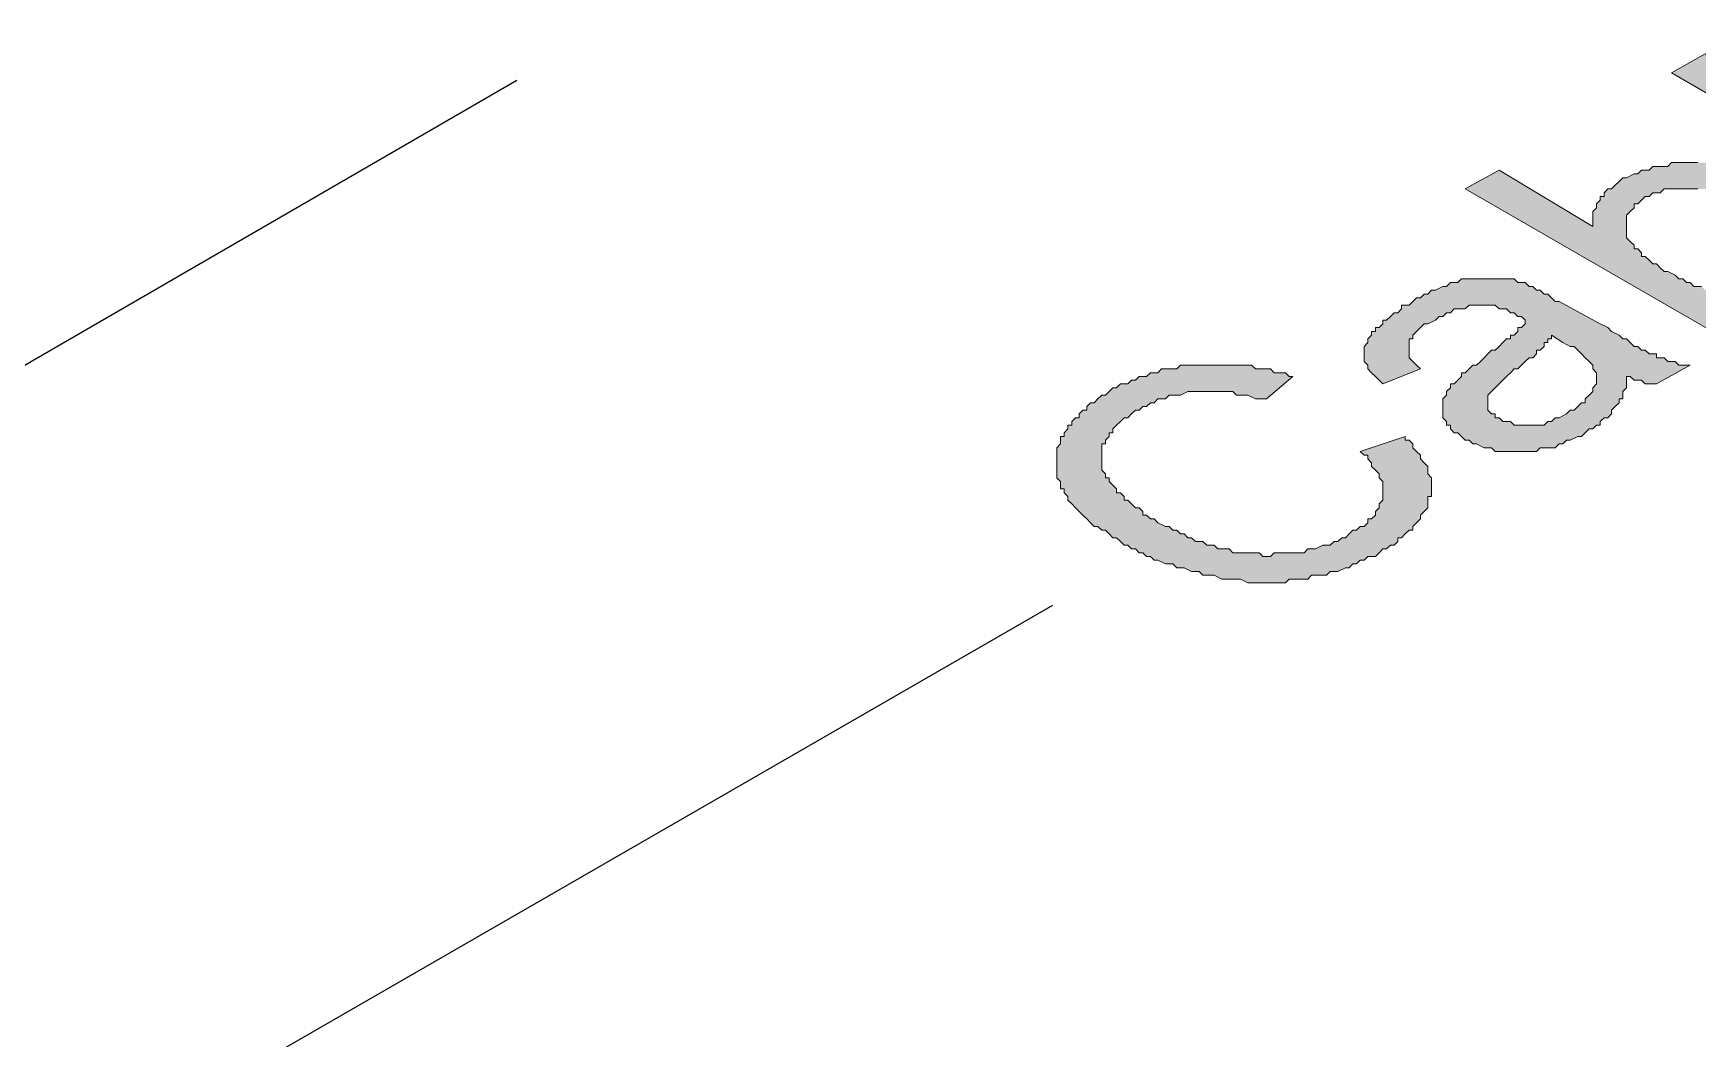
# Model space of a CAD drawing. Header units: inches. Extents: x -430764 to 256483, y 7374 to 217374.
# Drawn here: x 112543 to 121697, y 36268 to 41794 of the extents above; entities that cross this region are included whole.
import ezdxf

# ---------------------------------------------------------------- set-up
doc = ezdxf.new("R2010")
doc.units = ezdxf.units.IN
doc.header["$MEASUREMENT"] = 0
doc.layers.add('Background Stuff', color=252, linetype='Continuous', lineweight=5)
doc.layers.add('Layer 1', color=7, linetype='Continuous')

# ---------------------------------------------------------------- blocks, each defined once
blk = doc.blocks.new('block 3')
at = {"layer": 'Layer 1'}
h = blk.add_hatch(color=255, dxfattribs=at)
h.dxf.hatch_style = 2
h.paths.add_polyline_path([(737.943, -727.161), (730.625, -722.935), (731.551, -722.42), (738.768, -726.646)])
h = blk.add_hatch(color=255, dxfattribs=at)
h.dxf.hatch_style = 2
h.paths.add_polyline_path([(730.419, -728.397), (730.521, -728.397), (730.728, -728.501), (730.83, -728.604), (730.934, -728.604), (731.036, -728.706), (731.14, -728.706), (731.243, -728.81), (731.449, -728.81), (731.551, -728.913), (731.655, -728.913), (731.758, -728.913), (731.862, -728.913), (731.964, -729.018), (732.068, -729.018), (732.171, -729.018), (732.376, -729.018), (732.479, -729.018), (732.584, -729.018), (732.789, -729.018), (732.892, -729.018), (732.996, -729.018), (733.202, -729.018), (733.305, -729.018), (733.407, -728.913), (733.511, -728.913), (733.613, -728.81), (733.717, -728.81), (733.82, -728.81), (733.82, -728.706), (733.924, -728.706), (734.026, -728.604), (734.128, -728.604), (734.232, -728.501), (734.232, -728.397), (734.335, -728.295), (734.335, -728.191), (734.335, -728.089), (734.335, -727.984), (734.335, -727.883), (734.335, -727.779), (734.335, -727.677), (734.232, -727.572), (734.232, -727.47), (734.128, -727.366), (734.026, -727.264), (733.924, -727.161), (733.82, -727.058), (733.717, -727.058), (733.613, -726.955), (733.511, -726.852), (733.407, -726.852), (733.305, -726.748), (733.202, -726.646), (732.996, -726.646), (732.892, -726.542), (732.789, -726.44), (732.686, -726.44), (732.584, -726.336), (732.376, -726.336), (732.274, -726.234), (732.171, -726.234), (732.068, -726.234), (731.964, -726.234), (731.862, -726.129), (731.758, -726.129), (731.551, -726.129), (731.449, -726.129), (731.347, -726.129), (731.243, -726.129), (731.036, -726.129), (730.934, -726.129), (730.728, -726.129), (730.625, -726.129), (730.521, -726.129), (730.419, -726.129), (730.314, -726.234), (730.108, -726.234), (730.007, -726.336), (729.902, -726.336), (729.799, -726.44), (729.697, -726.542), (729.594, -726.542), (729.594, -726.646), (729.491, -726.748), (729.387, -726.852), (729.387, -726.955), (729.387, -727.058), (729.387, -727.161), (729.387, -727.264), (729.387, -727.366), (729.387, -727.47), (729.491, -727.572), (729.594, -727.677), (729.594, -727.779), (729.697, -727.779), (729.799, -727.883), (729.799, -727.984), (729.902, -727.984), (730.007, -728.089), (730.108, -728.191), (730.212, -728.191), (730.314, -728.295)])
h.paths.add_polyline_path([(733.098, -729.841), (732.274, -730.355), (724.955, -726.129), (725.882, -725.615), (728.459, -727.161), (728.459, -727.058), (728.459, -726.955), (728.459, -726.852), (728.459, -726.748), (728.562, -726.646), (728.562, -726.542), (728.666, -726.44), (728.666, -726.336), (728.771, -726.336), (728.771, -726.234), (728.872, -726.129), (728.974, -726.129), (729.078, -726.027), (729.181, -725.924), (729.285, -725.821), (729.387, -725.821), (729.594, -725.718), (729.697, -725.718), (729.799, -725.615), (729.902, -725.615), (730.007, -725.615), (730.108, -725.512), (730.314, -725.512), (730.521, -725.512), (730.625, -725.408), (730.728, -725.408), (730.934, -725.408), (731.036, -725.408), (731.14, -725.408), (731.347, -725.408), (731.449, -725.408), (731.551, -725.408), (731.758, -725.408), (731.862, -725.408), (731.964, -725.408), (732.171, -725.512), (732.274, -725.512), (732.376, -725.512), (732.584, -725.512), (732.686, -725.615), (732.789, -725.615), (732.892, -725.615), (732.996, -725.718), (733.098, -725.718), (733.305, -725.718), (733.407, -725.821), (733.511, -725.821), (733.613, -725.924), (733.717, -725.924), (733.82, -726.027), (733.924, -726.027), (734.026, -726.129), (734.128, -726.129), (734.232, -726.234), (734.335, -726.336), (734.439, -726.336), (734.541, -726.44), (734.646, -726.542), (734.748, -726.542), (734.852, -726.646), (734.953, -726.748), (735.057, -726.852), (735.161, -726.955), (735.263, -727.058), (735.263, -727.161), (735.366, -727.264), (735.469, -727.366), (735.469, -727.47), (735.469, -727.572), (735.572, -727.677), (735.572, -727.779), (735.572, -727.883), (735.572, -727.984), (735.572, -728.089), (735.469, -728.191), (735.469, -728.295), (735.469, -728.397), (735.366, -728.501), (735.366, -728.604), (735.263, -728.604), (735.263, -728.706), (735.161, -728.81), (735.057, -728.81), (734.953, -728.913), (734.852, -729.018), (734.748, -729.119), (734.646, -729.119), (734.541, -729.223), (734.439, -729.223), (734.335, -729.325), (734.232, -729.325), (734.128, -729.325), (734.026, -729.429), (733.924, -729.429), (733.717, -729.429), (733.613, -729.532), (733.511, -729.532), (733.407, -729.532), (733.202, -729.532), (733.098, -729.532), (732.996, -729.532), (732.789, -729.532), (732.686, -729.532), (732.584, -729.532), (732.479, -729.532)])
h = blk.add_hatch(color=255, dxfattribs=at)
h.dxf.hatch_style = 2
h.paths.add_polyline_path([(727.325, -730.15), (727.325, -730.254), (727.223, -730.254), (727.223, -730.355), (727.12, -730.355), (727.12, -730.46), (727.017, -730.562), (726.914, -730.562), (726.914, -730.666), (726.811, -730.768), (726.708, -730.768), (726.604, -730.872), (726.501, -730.975), (726.397, -731.078), (726.295, -731.078), (726.193, -731.181), (726.089, -731.283), (725.986, -731.387), (725.882, -731.49), (725.78, -731.594), (725.676, -731.696), (725.573, -731.8), (725.573, -731.902), (725.573, -732.005), (725.573, -732.109), (725.573, -732.212), (725.676, -732.315), (725.78, -732.315), (725.78, -732.418), (725.882, -732.418), (725.986, -732.521), (726.089, -732.521), (726.193, -732.521), (726.295, -732.624), (726.501, -732.624), (726.604, -732.624), (726.708, -732.624), (726.811, -732.624), (727.017, -732.624), (727.12, -732.624), (727.223, -732.521), (727.325, -732.521), (727.43, -732.418), (727.532, -732.418), (727.737, -732.315), (727.842, -732.212), (727.945, -732.212), (728.048, -732.109), (728.15, -732.005), (728.253, -732.005), (728.253, -731.902), (728.357, -731.8), (728.459, -731.696), (728.459, -731.594), (728.562, -731.49), (728.562, -731.387), (728.562, -731.283), (728.562, -731.181), (728.459, -731.078), (728.459, -730.975), (728.357, -730.872), (728.253, -730.768), (728.15, -730.666), (728.048, -730.562), (727.945, -730.46), (727.842, -730.46), (727.635, -730.355)])
h.paths.add_polyline_path([(729.387, -731.283), (729.387, -731.387), (729.387, -731.49), (729.387, -731.594), (729.285, -731.696), (729.285, -731.8), (729.285, -731.902), (729.181, -731.902), (729.181, -732.005), (729.078, -732.109), (728.974, -732.212), (728.974, -732.315), (728.872, -732.418), (728.771, -732.418), (728.666, -732.521), (728.666, -732.624), (728.562, -732.624), (728.459, -732.727), (728.357, -732.727), (728.253, -732.831), (728.15, -732.933), (728.048, -732.933), (727.842, -733.037), (727.737, -733.037), (727.635, -733.139), (727.532, -733.139), (727.43, -733.243), (727.325, -733.243), (727.12, -733.243), (727.017, -733.243), (726.914, -733.345), (726.811, -733.345), (726.708, -733.345), (726.501, -733.345), (726.295, -733.345), (726.193, -733.345), (726.089, -733.345), (725.986, -733.345), (725.78, -733.345), (725.676, -733.243), (725.573, -733.243), (725.472, -733.243), (725.265, -733.139), (725.16, -733.139), (725.059, -733.037), (724.955, -733.037), (724.853, -732.933), (724.748, -732.831), (724.646, -732.831), (724.543, -732.727), (724.543, -732.624), (724.439, -732.624), (724.439, -732.521), (724.337, -732.418), (724.337, -732.315), (724.337, -732.212), (724.337, -732.109), (724.337, -732.005), (724.337, -731.902), (724.439, -731.8), (724.439, -731.696), (724.543, -731.594), (724.543, -731.49), (724.646, -731.49), (724.748, -731.387), (724.853, -731.283), (724.853, -731.181), (724.955, -731.181), (725.059, -731.078), (725.16, -730.975), (725.265, -730.975), (725.368, -730.872), (725.472, -730.768), (725.573, -730.666), (725.676, -730.562), (725.78, -730.562), (725.882, -730.46), (725.986, -730.355), (726.089, -730.254), (726.193, -730.254), (726.193, -730.15), (726.295, -730.15), (726.397, -730.047), (726.397, -729.943), (726.501, -729.943), (726.604, -729.841), (726.604, -729.738), (726.501, -729.635), (726.397, -729.635), (726.295, -729.532), (726.193, -729.532), (726.089, -729.429), (725.882, -729.429), (725.78, -729.325), (725.676, -729.325), (725.573, -729.325), (725.472, -729.325), (725.368, -729.325), (725.265, -729.325), (725.16, -729.325), (725.059, -729.325), (724.955, -729.429), (724.853, -729.429), (724.646, -729.429), (724.543, -729.532), (724.439, -729.532), (724.337, -729.635), (724.233, -729.635), (724.131, -729.738), (723.924, -729.841), (723.82, -729.841), (723.718, -729.943), (723.616, -730.047), (723.512, -730.15), (723.512, -730.254), (723.408, -730.254), (723.408, -730.355), (723.408, -730.46), (723.408, -730.562), (723.408, -730.666), (723.408, -730.768), (723.512, -730.872), (723.616, -730.975), (723.718, -731.078), (722.688, -731.49), (722.583, -731.387), (722.481, -731.283), (722.378, -731.181), (722.275, -731.078), (722.275, -730.975), (722.171, -730.872), (722.171, -730.768), (722.171, -730.666), (722.171, -730.562), (722.171, -730.46), (722.275, -730.355), (722.275, -730.254), (722.378, -730.15), (722.378, -730.047), (722.481, -730.047), (722.481, -729.943), (722.583, -729.943), (722.688, -729.841), (722.688, -729.738), (722.791, -729.738), (722.895, -729.635), (722.996, -729.532), (723.099, -729.532), (723.203, -729.429), (723.203, -729.325), (723.408, -729.325), (723.512, -729.223), (723.616, -729.119), (723.718, -729.119), (723.82, -729.018), (723.924, -729.018), (724.026, -728.913), (724.131, -728.913), (724.337, -728.81), (724.439, -728.81), (724.543, -728.706), (724.646, -728.706), (724.748, -728.706), (724.853, -728.604), (725.059, -728.604), (725.16, -728.604), (725.265, -728.604), (725.472, -728.604), (725.573, -728.604), (725.676, -728.604), (725.78, -728.604), (725.882, -728.604), (725.986, -728.604), (726.089, -728.604), (726.295, -728.604), (726.397, -728.706), (726.501, -728.706), (726.604, -728.706), (726.708, -728.81), (726.811, -728.81), (726.914, -728.913), (727.017, -728.913), (727.12, -729.018), (727.223, -729.018), (727.325, -729.119), (727.43, -729.223), (727.532, -729.223), (728.666, -729.841), (728.872, -729.943), (728.974, -730.047), (729.181, -730.15), (729.285, -730.254), (729.387, -730.254), (729.491, -730.355), (729.594, -730.46), (729.697, -730.46), (729.799, -730.562), (729.902, -730.562), (730.007, -730.666), (730.108, -730.666), (730.212, -730.666), (730.212, -730.768), (730.314, -730.768), (730.419, -730.768), (730.521, -730.872), (730.728, -730.872), (730.83, -730.975), (730.934, -730.975), (731.036, -730.975), (731.14, -730.975), (730.212, -731.49), (730.108, -731.49), (730.007, -731.49), (729.902, -731.49), (729.799, -731.387), (729.594, -731.387), (729.491, -731.283)])
h = blk.add_hatch(color=255, dxfattribs=at)
h.dxf.hatch_style = 2
h.paths.add_polyline_path([(722.068, -733.345), (723.305, -732.933), (723.305, -733.037), (723.408, -733.037), (723.512, -733.139), (723.512, -733.243), (723.616, -733.345), (723.718, -733.449), (723.718, -733.552), (723.82, -733.655), (723.924, -733.758), (723.924, -733.86), (723.924, -733.964), (724.026, -734.067), (724.026, -734.171), (724.026, -734.273), (724.026, -734.376), (724.026, -734.479), (724.026, -734.582), (723.924, -734.582), (723.924, -734.686), (723.924, -734.788), (723.924, -734.893), (723.82, -734.995), (723.718, -735.098), (723.718, -735.2), (723.616, -735.304), (723.512, -735.408), (723.512, -735.51), (723.408, -735.51), (723.305, -735.613), (723.203, -735.716), (723.099, -735.716), (723.099, -735.82), (722.996, -735.922), (722.895, -735.922), (722.791, -736.026), (722.688, -736.026), (722.583, -736.129), (722.481, -736.232), (722.275, -736.232), (722.171, -736.335), (722.068, -736.335), (721.967, -736.438), (721.862, -736.438), (721.76, -736.541), (721.656, -736.541), (721.449, -736.645), (721.347, -736.645), (721.243, -736.645), (721.142, -736.748), (721.039, -736.748), (720.935, -736.748), (720.729, -736.748), (720.626, -736.851), (720.521, -736.851), (720.419, -736.851), (720.317, -736.851), (720.11, -736.851), (720.007, -736.953), (719.904, -736.953), (719.698, -736.953), (719.595, -736.953), (719.492, -736.953), (719.39, -736.953), (719.183, -736.953), (719.079, -736.953), (718.978, -736.953), (718.77, -736.851), (718.666, -736.851), (718.462, -736.851), (718.357, -736.851), (718.256, -736.851), (718.049, -736.748), (717.944, -736.748), (717.843, -736.748), (717.74, -736.748), (717.637, -736.645), (717.533, -736.645), (717.43, -736.645), (717.224, -736.541), (717.121, -736.541), (717.018, -736.541), (716.914, -736.438), (716.812, -736.438), (716.708, -736.438), (716.502, -736.335), (716.4, -736.335), (716.295, -736.232), (716.192, -736.232), (716.089, -736.129), (715.987, -736.129), (715.885, -736.026), (715.78, -736.026), (715.679, -735.922), (715.574, -735.922), (715.472, -735.82), (715.367, -735.716), (715.266, -735.716), (715.163, -735.613), (715.06, -735.51), (714.957, -735.51), (714.853, -735.408), (714.751, -735.408), (714.646, -735.304), (714.544, -735.2), (714.44, -735.098), (714.339, -734.995), (714.235, -734.893), (714.131, -734.788), (714.028, -734.686), (714.028, -734.582), (713.926, -734.479), (713.926, -734.376), (713.823, -734.376), (713.823, -734.273), (713.823, -734.171), (713.719, -734.067), (713.719, -733.964), (713.719, -733.86), (713.719, -733.758), (713.719, -733.655), (713.719, -733.552), (713.719, -733.449), (713.719, -733.345), (713.719, -733.243), (713.823, -733.139), (713.823, -733.037), (713.823, -732.933), (713.926, -732.933), (713.926, -732.831), (714.028, -732.727), (714.028, -732.624), (714.131, -732.624), (714.131, -732.521), (714.235, -732.418), (714.339, -732.418), (714.339, -732.315), (714.44, -732.212), (714.544, -732.212), (714.544, -732.109), (714.646, -732.005), (714.751, -732.005), (714.853, -731.902), (714.957, -731.8), (715.06, -731.8), (715.163, -731.696), (715.266, -731.594), (715.367, -731.594), (715.472, -731.49), (715.679, -731.49), (715.78, -731.387), (715.885, -731.387), (715.987, -731.283), (716.089, -731.283), (716.192, -731.283), (716.295, -731.181), (716.502, -731.181), (716.605, -731.078), (716.708, -731.078), (716.812, -731.078), (717.018, -731.078), (717.121, -730.975), (717.224, -730.975), (717.327, -730.975), (717.533, -730.975), (717.74, -730.975), (717.843, -730.975), (717.944, -730.975), (718.151, -730.975), (718.256, -730.975), (718.357, -730.975), (718.564, -730.975), (718.666, -730.975), (718.77, -730.975), (718.873, -730.975), (719.079, -730.975), (719.183, -731.078), (719.285, -731.078), (719.492, -731.078), (719.595, -731.078), (719.698, -731.181), (719.904, -731.181), (720.007, -731.181), (720.11, -731.283), (720.214, -731.283), (719.492, -731.902), (719.285, -731.902), (719.183, -731.902), (718.978, -731.8), (718.873, -731.8), (718.666, -731.8), (718.564, -731.696), (718.462, -731.696), (718.357, -731.696), (718.151, -731.696), (718.049, -731.696), (717.944, -731.696), (717.843, -731.696), (717.637, -731.696), (717.533, -731.696), (717.43, -731.696), (717.327, -731.696), (717.121, -731.8), (717.018, -731.8), (716.914, -731.8), (716.812, -731.8), (716.708, -731.902), (716.502, -731.902), (716.4, -732.005), (716.295, -732.005), (716.192, -732.109), (716.089, -732.109), (715.987, -732.212), (715.885, -732.212), (715.78, -732.315), (715.679, -732.418), (715.574, -732.418), (715.472, -732.521), (715.367, -732.624), (715.266, -732.727), (715.266, -732.831), (715.163, -732.831), (715.163, -732.933), (715.06, -733.037), (715.06, -733.139), (714.957, -733.139), (714.957, -733.243), (714.957, -733.345), (714.957, -733.449), (714.957, -733.552), (714.957, -733.655), (714.957, -733.758), (714.957, -733.86), (715.06, -733.964), (715.06, -734.067), (715.163, -734.067), (715.163, -734.171), (715.266, -734.273), (715.367, -734.376), (715.367, -734.479), (715.472, -734.479), (715.574, -734.582), (715.574, -734.686), (715.679, -734.686), (715.78, -734.788), (715.885, -734.893), (715.987, -734.893), (716.089, -734.995), (716.089, -735.098), (716.192, -735.098), (716.295, -735.2), (716.4, -735.2), (716.502, -735.304), (716.708, -735.408), (716.812, -735.408), (716.914, -735.51), (717.018, -735.51), (717.121, -735.613), (717.224, -735.613), (717.327, -735.716), (717.43, -735.716), (717.533, -735.82), (717.74, -735.82), (717.843, -735.922), (717.944, -735.922), (718.049, -735.922), (718.151, -736.026), (718.256, -736.026), (718.357, -736.026), (718.462, -736.026), (718.564, -736.129), (718.77, -736.129), (718.873, -736.129), (718.978, -736.129), (719.183, -736.129), (719.285, -736.129), (719.39, -736.232), (719.595, -736.232), (719.698, -736.129), (719.801, -736.129), (720.007, -736.129), (720.11, -736.129), (720.214, -736.129), (720.317, -736.129), (720.521, -736.129), (720.626, -736.026), (720.729, -736.026), (720.832, -736.026), (721.039, -735.922), (721.142, -735.922), (721.243, -735.922), (721.347, -735.82), (721.449, -735.82), (721.555, -735.716), (721.656, -735.716), (721.76, -735.613), (721.862, -735.51), (721.967, -735.51), (722.068, -735.408), (722.171, -735.408), (722.275, -735.304), (722.275, -735.2), (722.378, -735.2), (722.481, -735.098), (722.481, -734.995), (722.583, -734.893), (722.583, -734.788), (722.688, -734.686), (722.688, -734.582), (722.688, -734.479), (722.688, -734.376), (722.688, -734.273), (722.688, -734.171), (722.583, -734.067), (722.583, -733.964), (722.481, -733.86), (722.378, -733.758), (722.378, -733.655), (722.275, -733.552), (722.275, -733.449), (722.171, -733.449)])
at = {"layer": 'Layer 1', "color": 112, "lineweight": 25, "true_color": 0x22b35c}
for points in [[(553.841, -670.467), (671.971, -738.706), (698.876, -723.141)], [(528.174, -691.392), (660.839, -767.98), (713.615, -737.571)]]:
    blk.add_lwpolyline(points, dxfattribs=at)
at = {"layer": 'Layer 1', "color": 255, "lineweight": 0}
for points in [[(737.943, -727.161), (730.625, -722.935), (731.551, -722.42), (738.768, -726.646), (737.943, -727.161)], [(732.274, -730.355), (724.955, -726.129), (725.882, -725.615), (728.459, -727.161), (728.459, -727.058), (728.459, -726.955), (728.459, -726.852), (728.459, -726.748), (728.562, -726.646), (728.562, -726.542), (728.666, -726.44), (728.666, -726.336), (728.771, -726.336), (728.771, -726.234), (728.872, -726.129), (728.974, -726.129), (729.078, -726.027), (729.181, -725.924), (729.285, -725.821), (729.387, -725.821), (729.594, -725.718), (729.697, -725.718), (729.799, -725.615), (729.902, -725.615), (730.007, -725.615), (730.108, -725.512), (730.314, -725.512), (730.521, -725.512), (730.625, -725.408), (730.728, -725.408), (730.934, -725.408), (731.036, -725.408), (731.14, -725.408), (731.347, -725.408)], [(730.419, -728.397), (730.521, -728.397), (730.728, -728.501), (730.83, -728.604), (730.934, -728.604), (731.036, -728.706), (731.14, -728.706), (731.243, -728.81), (731.449, -728.81)], [(731.347, -726.129), (731.243, -726.129), (731.036, -726.129), (730.934, -726.129), (730.728, -726.129), (730.625, -726.129), (730.521, -726.129), (730.419, -726.129), (730.314, -726.234), (730.108, -726.234), (730.007, -726.336), (729.902, -726.336), (729.799, -726.44), (729.697, -726.542), (729.594, -726.542), (729.594, -726.646), (729.491, -726.748), (729.387, -726.852), (729.387, -726.955), (729.387, -727.058), (729.387, -727.161), (729.387, -727.264), (729.387, -727.366), (729.387, -727.47), (729.491, -727.572), (729.594, -727.677), (729.594, -727.779), (729.697, -727.779), (729.799, -727.883), (729.799, -727.984), (729.902, -727.984), (730.007, -728.089), (730.108, -728.191), (730.212, -728.191), (730.314, -728.295), (730.419, -728.397)], [(729.387, -731.283), (729.387, -731.387), (729.387, -731.49), (729.387, -731.594), (729.285, -731.696), (729.285, -731.8), (729.285, -731.902), (729.181, -731.902), (729.181, -732.005), (729.078, -732.109), (728.974, -732.212), (728.974, -732.315), (728.872, -732.418), (728.771, -732.418), (728.666, -732.521), (728.666, -732.624), (728.562, -732.624), (728.459, -732.727), (728.357, -732.727), (728.253, -732.831), (728.15, -732.933), (728.048, -732.933), (727.842, -733.037), (727.737, -733.037), (727.635, -733.139), (727.532, -733.139), (727.43, -733.243), (727.325, -733.243), (727.12, -733.243), (727.017, -733.243), (726.914, -733.345), (726.811, -733.345), (726.708, -733.345), (726.501, -733.345), (726.295, -733.345), (726.193, -733.345), (726.089, -733.345), (725.986, -733.345), (725.78, -733.345), (725.676, -733.243), (725.573, -733.243), (725.472, -733.243), (725.265, -733.139), (725.16, -733.139), (725.059, -733.037), (724.955, -733.037), (724.853, -732.933), (724.748, -732.831), (724.646, -732.831), (724.543, -732.727), (724.543, -732.624), (724.439, -732.624), (724.439, -732.521), (724.337, -732.418), (724.337, -732.315), (724.337, -732.212), (724.337, -732.109), (724.337, -732.005), (724.337, -731.902), (724.439, -731.8), (724.439, -731.696), (724.543, -731.594), (724.543, -731.49), (724.646, -731.49), (724.748, -731.387), (724.853, -731.283), (724.853, -731.181), (724.955, -731.181), (725.059, -731.078), (725.16, -730.975), (725.265, -730.975), (725.368, -730.872), (725.472, -730.768), (725.573, -730.666), (725.676, -730.562), (725.78, -730.562), (725.882, -730.46), (725.986, -730.355), (726.089, -730.254), (726.193, -730.254), (726.193, -730.15), (726.295, -730.15), (726.397, -730.047), (726.397, -729.943), (726.501, -729.943), (726.604, -729.841), (726.604, -729.738), (726.501, -729.635), (726.397, -729.635), (726.295, -729.532), (726.193, -729.532), (726.089, -729.429), (725.882, -729.429), (725.78, -729.325), (725.676, -729.325), (725.573, -729.325), (725.472, -729.325), (725.368, -729.325), (725.265, -729.325), (725.16, -729.325), (725.059, -729.325), (724.955, -729.429), (724.853, -729.429), (724.646, -729.429), (724.543, -729.532), (724.439, -729.532), (724.337, -729.635), (724.233, -729.635), (724.131, -729.738), (723.924, -729.841), (723.82, -729.841), (723.718, -729.943), (723.616, -730.047), (723.512, -730.15), (723.512, -730.254), (723.408, -730.254), (723.408, -730.355), (723.408, -730.46), (723.408, -730.562), (723.408, -730.666), (723.408, -730.768), (723.512, -730.872), (723.616, -730.975), (723.718, -731.078), (722.688, -731.49), (722.583, -731.387), (722.481, -731.283), (722.378, -731.181), (722.275, -731.078), (722.275, -730.975), (722.171, -730.872), (722.171, -730.768), (722.171, -730.666), (722.171, -730.562), (722.171, -730.46), (722.275, -730.355), (722.275, -730.254), (722.378, -730.15), (722.378, -730.047), (722.481, -730.047), (722.481, -729.943), (722.583, -729.943), (722.688, -729.841), (722.688, -729.738), (722.791, -729.738), (722.895, -729.635), (722.996, -729.532), (723.099, -729.532), (723.203, -729.429), (723.203, -729.325), (723.408, -729.325), (723.512, -729.223), (723.616, -729.119), (723.718, -729.119), (723.82, -729.018), (723.924, -729.018), (724.026, -728.913), (724.131, -728.913), (724.337, -728.81), (724.439, -728.81), (724.543, -728.706), (724.646, -728.706), (724.748, -728.706), (724.853, -728.604), (725.059, -728.604), (725.16, -728.604), (725.265, -728.604), (725.472, -728.604), (725.573, -728.604), (725.676, -728.604), (725.78, -728.604), (725.882, -728.604), (725.986, -728.604), (726.089, -728.604), (726.295, -728.604), (726.397, -728.706), (726.501, -728.706), (726.604, -728.706), (726.708, -728.81), (726.811, -728.81), (726.914, -728.913), (727.017, -728.913), (727.12, -729.018), (727.223, -729.018), (727.325, -729.119), (727.43, -729.223), (727.532, -729.223), (728.666, -729.841), (728.872, -729.943), (728.974, -730.047), (729.181, -730.15), (729.285, -730.254), (729.387, -730.254), (729.491, -730.355), (729.594, -730.46), (729.697, -730.46), (729.799, -730.562), (729.902, -730.562), (730.007, -730.666), (730.108, -730.666), (730.212, -730.666), (730.212, -730.768), (730.314, -730.768), (730.419, -730.768), (730.521, -730.872), (730.728, -730.872), (730.83, -730.975), (730.934, -730.975), (731.036, -730.975), (731.14, -730.975), (730.212, -731.49), (730.108, -731.49), (730.007, -731.49), (729.902, -731.49), (729.799, -731.387), (729.594, -731.387), (729.491, -731.283), (729.387, -731.283)], [(727.325, -730.15), (727.325, -730.254), (727.223, -730.254), (727.223, -730.355), (727.12, -730.355), (727.12, -730.46), (727.017, -730.562), (726.914, -730.562), (726.914, -730.666), (726.811, -730.768), (726.708, -730.768), (726.604, -730.872), (726.501, -730.975), (726.397, -731.078), (726.295, -731.078), (726.193, -731.181), (726.089, -731.283), (725.986, -731.387), (725.882, -731.49), (725.78, -731.594), (725.676, -731.696), (725.573, -731.8), (725.573, -731.902), (725.573, -732.005), (725.573, -732.109), (725.573, -732.212), (725.676, -732.315), (725.78, -732.315), (725.78, -732.418), (725.882, -732.418), (725.986, -732.521), (726.089, -732.521), (726.193, -732.521), (726.295, -732.624), (726.501, -732.624), (726.604, -732.624), (726.708, -732.624), (726.811, -732.624), (727.017, -732.624), (727.12, -732.624), (727.223, -732.521), (727.325, -732.521), (727.43, -732.418), (727.532, -732.418), (727.737, -732.315), (727.842, -732.212), (727.945, -732.212), (728.048, -732.109), (728.15, -732.005), (728.253, -732.005), (728.253, -731.902), (728.357, -731.8), (728.459, -731.696), (728.459, -731.594), (728.562, -731.49), (728.562, -731.387), (728.562, -731.283), (728.562, -731.181), (728.459, -731.078), (728.459, -730.975), (728.357, -730.872), (728.253, -730.768), (728.15, -730.666), (728.048, -730.562), (727.945, -730.46), (727.842, -730.46), (727.635, -730.355), (727.325, -730.15)], [(722.068, -733.345), (723.305, -732.933), (723.305, -733.037), (723.408, -733.037), (723.512, -733.139), (723.512, -733.243), (723.616, -733.345), (723.718, -733.449), (723.718, -733.552), (723.82, -733.655), (723.924, -733.758), (723.924, -733.86), (723.924, -733.964), (724.026, -734.067), (724.026, -734.171), (724.026, -734.273), (724.026, -734.376), (724.026, -734.479), (724.026, -734.582), (723.924, -734.582), (723.924, -734.686), (723.924, -734.788), (723.924, -734.893), (723.82, -734.995), (723.718, -735.098), (723.718, -735.2), (723.616, -735.304), (723.512, -735.408), (723.512, -735.51), (723.408, -735.51), (723.305, -735.613), (723.203, -735.716), (723.099, -735.716), (723.099, -735.82), (722.996, -735.922), (722.895, -735.922), (722.791, -736.026), (722.688, -736.026), (722.583, -736.129), (722.481, -736.232), (722.275, -736.232), (722.171, -736.335), (722.068, -736.335), (721.967, -736.438), (721.862, -736.438), (721.76, -736.541), (721.656, -736.541), (721.449, -736.645), (721.347, -736.645), (721.243, -736.645), (721.142, -736.748), (721.039, -736.748), (720.935, -736.748), (720.729, -736.748), (720.626, -736.851), (720.521, -736.851), (720.419, -736.851), (720.317, -736.851), (720.11, -736.851), (720.007, -736.953), (719.904, -736.953), (719.698, -736.953), (719.595, -736.953), (719.492, -736.953), (719.39, -736.953), (719.183, -736.953), (719.079, -736.953), (718.978, -736.953), (718.77, -736.851), (718.666, -736.851), (718.462, -736.851), (718.357, -736.851), (718.256, -736.851), (718.049, -736.748), (717.944, -736.748), (717.843, -736.748), (717.74, -736.748), (717.637, -736.645), (717.533, -736.645), (717.43, -736.645), (717.224, -736.541), (717.121, -736.541), (717.018, -736.541), (716.914, -736.438), (716.812, -736.438), (716.708, -736.438), (716.502, -736.335), (716.4, -736.335), (716.295, -736.232), (716.192, -736.232), (716.089, -736.129), (715.987, -736.129), (715.885, -736.026), (715.78, -736.026), (715.679, -735.922), (715.574, -735.922), (715.472, -735.82), (715.367, -735.716), (715.266, -735.716), (715.163, -735.613), (715.06, -735.51), (714.957, -735.51), (714.853, -735.408), (714.751, -735.408), (714.646, -735.304), (714.544, -735.2), (714.44, -735.098), (714.339, -734.995), (714.235, -734.893), (714.131, -734.788), (714.028, -734.686), (714.028, -734.582), (713.926, -734.479), (713.926, -734.376), (713.823, -734.376), (713.823, -734.273), (713.823, -734.171), (713.719, -734.067), (713.719, -733.964), (713.719, -733.86), (713.719, -733.758), (713.719, -733.655), (713.719, -733.552), (713.719, -733.449), (713.719, -733.345), (713.719, -733.243), (713.823, -733.139), (713.823, -733.037), (713.823, -732.933), (713.926, -732.933), (713.926, -732.831), (714.028, -732.727), (714.028, -732.624), (714.131, -732.624), (714.131, -732.521), (714.235, -732.418), (714.339, -732.418), (714.339, -732.315), (714.44, -732.212), (714.544, -732.212), (714.544, -732.109), (714.646, -732.005), (714.751, -732.005), (714.853, -731.902), (714.957, -731.8), (715.06, -731.8), (715.163, -731.696), (715.266, -731.594), (715.367, -731.594), (715.472, -731.49), (715.679, -731.49), (715.78, -731.387), (715.885, -731.387), (715.987, -731.283), (716.089, -731.283), (716.192, -731.283), (716.295, -731.181), (716.502, -731.181), (716.605, -731.078), (716.708, -731.078), (716.812, -731.078), (717.018, -731.078), (717.121, -730.975), (717.224, -730.975), (717.327, -730.975), (717.533, -730.975), (717.74, -730.975), (717.843, -730.975), (717.944, -730.975), (718.151, -730.975), (718.256, -730.975), (718.357, -730.975), (718.564, -730.975), (718.666, -730.975), (718.77, -730.975), (718.873, -730.975), (719.079, -730.975), (719.183, -731.078), (719.285, -731.078), (719.492, -731.078), (719.595, -731.078), (719.698, -731.181), (719.904, -731.181), (720.007, -731.181), (720.11, -731.283), (720.214, -731.283), (719.492, -731.902), (719.285, -731.902), (719.183, -731.902), (718.978, -731.8), (718.873, -731.8), (718.666, -731.8), (718.564, -731.696), (718.462, -731.696), (718.357, -731.696), (718.151, -731.696), (718.049, -731.696), (717.944, -731.696), (717.843, -731.696), (717.637, -731.696), (717.533, -731.696), (717.43, -731.696), (717.327, -731.696), (717.121, -731.8), (717.018, -731.8), (716.914, -731.8), (716.812, -731.8), (716.708, -731.902), (716.502, -731.902), (716.4, -732.005), (716.295, -732.005), (716.192, -732.109), (716.089, -732.109), (715.987, -732.212), (715.885, -732.212), (715.78, -732.315), (715.679, -732.418), (715.574, -732.418), (715.472, -732.521), (715.367, -732.624), (715.266, -732.727), (715.266, -732.831), (715.163, -732.831), (715.163, -732.933), (715.06, -733.037), (715.06, -733.139), (714.957, -733.139), (714.957, -733.243), (714.957, -733.345), (714.957, -733.449), (714.957, -733.552), (714.957, -733.655), (714.957, -733.758), (714.957, -733.86), (715.06, -733.964), (715.06, -734.067), (715.163, -734.067), (715.163, -734.171), (715.266, -734.273), (715.367, -734.376), (715.367, -734.479), (715.472, -734.479), (715.574, -734.582), (715.574, -734.686), (715.679, -734.686), (715.78, -734.788), (715.885, -734.893), (715.987, -734.893), (716.089, -734.995), (716.089, -735.098), (716.192, -735.098), (716.295, -735.2), (716.4, -735.2), (716.502, -735.304), (716.708, -735.408), (716.812, -735.408), (716.914, -735.51), (717.018, -735.51), (717.121, -735.613), (717.224, -735.613), (717.327, -735.716), (717.43, -735.716), (717.533, -735.82), (717.74, -735.82), (717.843, -735.922), (717.944, -735.922), (718.049, -735.922), (718.151, -736.026), (718.256, -736.026), (718.357, -736.026), (718.462, -736.026), (718.564, -736.129), (718.77, -736.129), (718.873, -736.129), (718.978, -736.129), (719.183, -736.129), (719.285, -736.129), (719.39, -736.232), (719.595, -736.232), (719.698, -736.129), (719.801, -736.129), (720.007, -736.129), (720.11, -736.129), (720.214, -736.129), (720.317, -736.129), (720.521, -736.129), (720.626, -736.026), (720.729, -736.026), (720.832, -736.026), (721.039, -735.922), (721.142, -735.922), (721.243, -735.922), (721.347, -735.82), (721.449, -735.82), (721.555, -735.716), (721.656, -735.716), (721.76, -735.613), (721.862, -735.51), (721.967, -735.51), (722.068, -735.408), (722.171, -735.408), (722.275, -735.304), (722.275, -735.2), (722.378, -735.2), (722.481, -735.098), (722.481, -734.995), (722.583, -734.893), (722.583, -734.788), (722.688, -734.686), (722.688, -734.582), (722.688, -734.479), (722.688, -734.376), (722.688, -734.273), (722.688, -734.171), (722.583, -734.067), (722.583, -733.964), (722.481, -733.86), (722.378, -733.758), (722.378, -733.655), (722.275, -733.552), (722.275, -733.449), (722.171, -733.449), (722.068, -733.345)]]:
    blk.add_lwpolyline(points, dxfattribs=at)
blk = doc.blocks.new('Isometric')
at = {"layer": 'Layer 1', "xscale": 200, "yscale": 200, "zscale": 200}
blk.add_blockref('block 3', (-56424.1, 145184.8), dxfattribs=at)

msp = doc.modelspace()

# ---------------------------------------------------------------- block references
at = {"layer": 'Background Stuff'}
msp.add_blockref('Isometric', (31851.58203, 40980.31673), dxfattribs=at)

doc.saveas('drawing.dxf')
